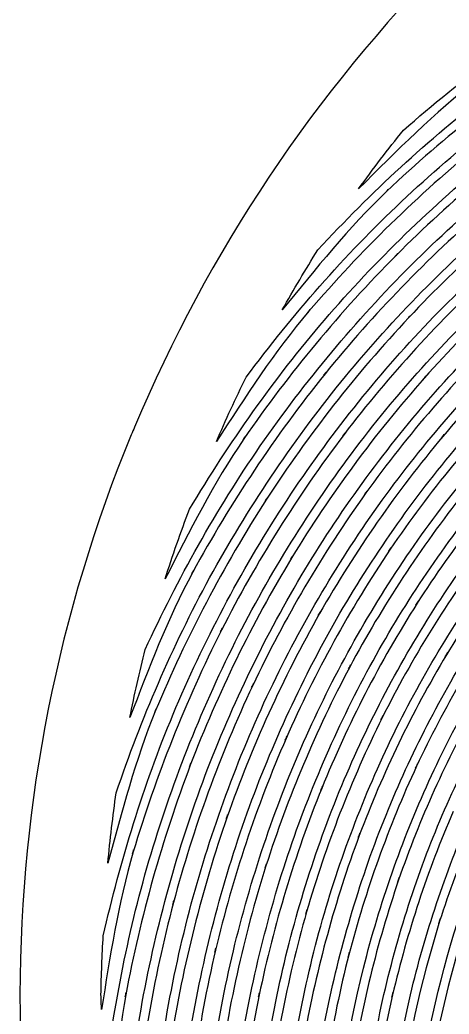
# Model space of a CAD drawing. Extents: x 1 to 1501, y -1248 to 252.
# Drawn here: x 1 to 220, y -508 to -1 of the extents above; entities that cross this region are included whole.
import ezdxf

# ---------------------------------------------------------------- set-up
doc = ezdxf.new("R2010")
doc.units = 0
doc.layers.add('Ebene_1', color=7, linetype='CONTINUOUS')

msp = doc.modelspace()

# ---------------------------------------------------------------- linework, layer by layer
at = {"layer": 'Ebene_1', "color": 7}
for p, q in [((188.72662, -87.88619), (187.26475, -89.27438)), ((188.05195, -88.65398), (188.05192, -88.65399)), ((193.54658, -120.41584), (192.08471, -121.88549)), ((192.87961, -121.21849), (192.87958, -121.21854)), ((148.96526, -148.93603), (147.65461, -150.46384)), ((148.39131, -149.74644), (148.39136, -149.74643)), ((199.93687, -152.08074), (198.475, -153.63955)), ((199.266, -152.93765), (199.26607, -152.93774)), ((157.16262, -180.77542), (155.86361, -182.38853)), ((156.58481, -181.64403), (156.58482, -181.64402)), ((207.83563, -182.83446), (206.37375, -184.47856)), ((207.18025, -183.72246), (207.18033, -183.72246)), ((166.82569, -211.60667), (165.53444, -213.30896)), ((166.25184, -212.52566), (166.2518, -212.52567)), ((115.79975, -213.80531), (114.65973, -215.45718)), ((115.31503, -214.66998), (115.31506, -214.67001)), ((217.18464, -212.59931), (215.72276, -214.34038)), ((216.52936, -213.54158), (216.52934, -213.54161)), ((177.89252, -241.36375), (176.61291, -243.15135)), ((177.33031, -242.32155), (177.33023, -242.32155)), ((127.28145, -244.61323), (126.15694, -246.35429)), ((126.79673, -245.53609), (126.79675, -245.53613)), ((190.30477, -269.98858), (189.0329, -271.86925)), ((189.758, -270.98515), (189.75807, -270.98519)), ((140.11642, -274.26175), (139.00741, -276.08424)), ((139.65501, -275.20794), (139.65502, -275.20795)), ((89.60239, -281.7845), (88.64074, -283.5527)), ((89.203, -282.7112), (89.20299, -282.7112)), ((203.99292, -297.41914), (202.72881, -299.40062)), ((203.45391, -298.46222), (203.45392, -298.46224)), ((154.23499, -302.70107), (153.14537, -304.61267)), ((153.78127, -303.69767), (153.78129, -303.69707)), ((104.2405, -311.21937), (103.30211, -313.06897)), ((103.85661, -312.18097), (103.85661, -312.18137)), ((218.88693, -323.60878), (217.63833, -325.69118)), ((218.35183, -324.71818), (218.35183, -324.71788)), ((169.56713, -329.87118), (168.50078, -331.87208)), ((169.12508, -330.92208), (169.12513, -330.92208)), ((120.10395, -339.36759), (119.19275, -341.29869)), ((119.73955, -340.37169), (119.73945, -340.37189)), ((70.65234, -352.1256), (69.88069, -353.9869)), ((70.34988, -353.0909), (70.34988, -353.0906)), ((186.04714, -355.7236), (185.00018, -357.8214)), ((185.62058, -356.817), (185.62064, -356.817)), ((137.11521, -366.17381), (136.23501, -368.19021)), ((136.76241, -367.23221), (136.76231, -367.23241)), ((88.28399, -379.87752), (87.54724, -381.81242)), ((88.00092, -380.88142), (88.00092, -380.88182)), ((203.60132, -380.21092), (202.57374, -382.40962)), ((203.19414, -381.34712), (203.19412, -381.34712)), ((155.20828, -391.58802), (154.35519, -393.69742)), ((154.87479, -392.68922), (154.87479, -392.68922)), ((107.00523, -406.21063), (106.29953, -408.22703)), ((106.74933, -407.24203), (106.74933, -407.24203)), ((174.2979, -415.58294), (173.4758, -417.77764)), ((173.9877, -416.71134), (173.9877, -416.71134)), ((59.15512, -424.06724), (58.5851, -425.99835)), ((58.95348, -425.07134), (58.95348, -425.07154)), ((126.72692, -431.08575), (126.05993, -433.18355)), ((126.49033, -432.16375), (126.49043, -432.16375)), ((194.31041, -438.10435), (193.52321, -440.39215)), ((194.01951, -439.28705), (194.01961, -439.28705)), ((79.59807, -449.81876), (79.06295, -451.82736)), ((79.42357, -450.83836), (79.42357, -450.83856)), ((147.37546, -454.47576), (146.74726, -456.65887)), ((147.16216, -455.59646), (147.16216, -455.59646)), ((215.17218, -459.12507), (214.41608, -461.51367)), ((214.90858, -460.34657), (214.90848, -460.34657)), ((100.96385, -474.05018), (100.47525, -476.13248)), ((100.81265, -475.12038), (100.81265, -475.12038)), ((168.86922, -476.33798), (168.28372, -478.61418)), ((168.67532, -477.52068), (168.67532, -477.52068)), ((55.24649, -496.81199), (54.87811, -498.78959)), ((55.15342, -497.81259), (55.15339, -497.81249)), ((123.17893, -496.73449), (122.73693, -498.89429)), ((123.05493, -497.84739), (123.05483, -497.84739)), ((191.12685, -496.64919), (190.58395, -499.01059)), ((190.96005, -497.86669), (190.96015, -497.86669))]:
    msp.add_line(p, q, dxfattribs=at)
for points in [[(219.36005, 30.23479), (151.21116, -38.39489), (96.98025, -119.55842), (59.65536, -208.78382)], [(196.45319, -57.62112), (226.19647, -31.63743), (257.8077, -7.85335), (291.51366, 12.74279)], [(283.36481, -13.35382), (249.42554, -35.58148), (217.52845, -60.78137), (188.04842, -88.65399)], [(195.42581, -93.99253), (224.59516, -66.54595), (256.14736, -41.74865), (289.70688, -19.89053)], [(233.919, -32.00922), (212.23022, -48.68907), (192.95658, -68.12946), (173.65652, -87.50233)], [(152.9092, -118.5507), (179.91563, -89.38308), (209.08836, -62.27772), (240.6603, -38.11265)], [(283.03411, -45.69734), (250.80209, -68.14725), (220.62812, -93.42045), (192.87498, -121.21854)], [(200.43651, -126.29437), (227.89224, -98.93767), (257.72811, -74.08134), (289.59133, -52.01404)], [(173.65652, -87.50233), (180.98992, -77.34216), (188.59149, -67.37825), (196.45319, -57.62112)], [(235.31515, -64.90624), (203.88634, -90.55859), (174.79798, -118.94661), (148.39386, -149.74543)], [(156.26613, -154.29879), (182.4023, -123.96012), (211.17867, -96.00625), (242.26455, -70.76251)], [(284.35744, -77.45821), (253.80593, -100.04109), (225.32394, -125.29823), (199.25477, -152.93674)], [(206.98603, -157.7538), (232.76626, -130.57474), (260.91747, -105.7526), (291.10378, -83.56652)], [(188.04842, -88.65399), (168.55517, -107.19495), (151.84394, -128.30024), (134.82773, -149.1144)], [(187.26475, -89.27438), (187.50765, -89.04408), (187.80865, -88.88398), (188.05195, -88.65398)], [(188.05192, -88.65399), (188.29932, -88.41869), (188.47892, -88.12119), (188.72662, -87.88619)], [(116.37614, -183.37245), (140.23021, -151.45445), (166.4831, -121.38979), (195.42581, -93.99253)], [(238.34825, -97.11502), (208.64118, -122.81003), (181.27966, -151.09919), (156.58422, -181.64402)], [(164.60801, -185.90843), (189.05423, -155.83278), (216.13018, -127.9947), (245.51119, -102.71726)], [(287.31717, -108.56962), (258.42429, -131.18777), (231.60932, -156.33724), (207.18563, -183.72246)], [(215.07135, -188.25929), (239.22728, -161.3371), (265.73836, -136.62561), (294.28776, -114.41713)], [(192.87498, -121.21854), (164.30358, -150.01126), (138.34743, -181.28279), (115.31046, -214.67001)], [(134.82773, -149.1144), (140.59866, -138.77708), (146.62771, -128.58598), (152.9092, -118.5507)], [(192.08471, -121.88549), (192.32921, -121.63979), (192.63481, -121.46379), (192.87961, -121.21849)], [(192.87958, -121.21854), (193.12508, -120.97114), (193.30068, -120.66294), (193.54658, -120.41584)], [(123.62036, -218.38092), (146.446, -185.46971), (172.15383, -154.655), (200.43651, -126.29437)], [(242.98221, -128.57058), (214.96259, -154.22142), (189.28344, -182.31567), (166.2475, -212.52568)], [(174.43117, -216.51576), (197.23522, -186.78247), (222.64493, -159.14671), (250.35546, -133.92173)], [(291.84851, -138.93952), (264.57097, -161.5154), (239.36364, -186.47982), (216.52914, -213.54171)], [(148.39386, -149.74543), (130.74767, -170.45165), (116.02751, -193.34539), (101.25721, -216.17355)], [(147.65461, -150.46384), (147.87781, -150.20274), (148.16781, -150.00724), (148.39131, -149.74644)], [(148.39136, -149.74643), (148.60646, -149.49403), (148.74976, -149.18813), (148.96526, -148.93603)], [(87.59304, -250.60035), (107.85298, -216.69514), (130.57151, -184.30447), (156.26613, -154.29879)], [(199.25477, -152.93674), (172.40131, -181.59499), (148.14886, -212.57944), (126.78545, -245.53513)], [(198.475, -153.63955), (198.7169, -153.38225), (199.0237, -153.19465), (199.266, -152.93765)], [(199.26607, -152.93774), (199.51457, -152.67254), (199.68787, -152.34564), (199.93687, -152.08074)], [(135.23021, -248.94847), (156.39638, -216.48136), (180.40944, -185.96241), (206.98603, -157.7538)], [(249.16608, -159.20026), (222.79654, -184.7178), (198.75626, -212.53338), (177.32883, -242.32165)], [(185.63614, -246.03246), (206.85219, -216.71912), (230.64389, -189.36152), (256.72501, -164.27988)], [(156.58422, -181.64402), (131.17589, -213.27332), (108.62517, -247.09201), (89.20239, -282.7112)], [(155.86361, -182.38853), (156.08081, -182.11893), (156.36721, -181.91323), (156.58481, -181.64403)], [(156.58482, -181.64402), (156.80302, -181.37242), (156.94392, -181.04672), (157.16262, -180.77542)], [(97.84659, -285.5215), (117.10577, -250.40376), (139.44578, -217.07056), (164.60801, -185.90843)], [(101.25721, -216.17355), (106.01739, -205.11319), (111.05867, -194.17594), (116.37614, -183.37245)], [(207.18563, -183.72246), (182.00727, -212.15393), (159.40723, -242.76823), (139.66032, -275.20795)], [(206.37375, -184.47856), (206.61905, -184.20256), (206.93455, -183.99796), (207.18025, -183.72246)], [(207.18033, -183.72246), (207.42473, -183.44646), (207.59083, -183.10996), (207.83563, -182.83446)], [(148.18973, -278.34885), (167.76279, -246.39079), (190.14528, -216.24409), (215.07135, -188.25929)], [(256.86092, -188.92615), (232.09437, -214.22967), (209.63719, -241.68649), (189.75827, -270.98509)], [(198.19588, -274.38976), (217.87883, -245.57874), (240.09888, -218.58819), (264.58891, -193.73454)], [(59.65536, -208.78382), (59.08817, -210.07478), (58.52461, -211.36735), (57.96471, -212.66149)], [(166.2475, -212.52568), (142.53853, -243.83033), (121.65315, -277.1787), (103.85231, -312.18137)], [(165.53444, -213.30896), (165.74914, -213.02646), (166.03674, -212.80776), (166.25184, -212.52566)], [(166.2518, -212.52567), (166.47029, -212.23717), (166.60669, -211.89477), (166.82569, -211.60667)], [(57.96471, -212.66149), (20.67684, -303.04309), (1.42111, -399.84359), (1.2813, -497.61479)], [(115.31046, -214.67001), (99.83487, -237.23947), (87.69356, -261.7876), (75.14192, -286.08477)], [(112.60212, -314.70957), (130.25798, -280.20691), (150.94909, -247.34956), (174.43117, -216.51576)], [(114.65973, -215.45718), (114.85363, -215.17528), (115.12073, -214.95158), (115.31503, -214.66998)], [(115.31506, -214.67001), (115.50225, -214.39701), (115.61215, -214.07811), (115.79975, -213.80531)], [(216.52914, -213.54171), (192.97557, -241.67032), (171.97471, -271.8395), (153.78109, -303.69717)], [(215.72276, -214.34038), (215.96676, -214.05008), (216.28476, -213.83138), (216.52936, -213.54158)], [(216.52934, -213.54161), (216.77544, -213.24771), (216.93804, -212.89281), (217.18464, -212.59931)], [(65.01752, -321.99958), (81.68892, -285.91161), (101.05963, -251.11968), (123.62036, -218.38092)], [(162.44027, -306.50827), (180.47128, -275.15098), (201.26742, -245.4661), (224.57565, -217.80305)], [(265.99251, -217.68293), (242.77916, -242.69265), (221.84731, -269.722), (203.45385, -298.46224)], [(211.99248, -301.59537), (230.20495, -273.3476), (250.91255, -246.7959), (273.86418, -222.24306)], [(177.32883, -242.32165), (155.25977, -273.23204), (135.98658, -306.04357), (119.73805, -340.37199)], [(227.28209, -242.30218), (205.29739, -270.05174), (185.83183, -299.70882), (169.12517, -330.92208)], [(176.61291, -243.15135), (176.82631, -242.85355), (177.11631, -242.61895), (177.33031, -242.32155)], [(177.33023, -242.32155), (177.54573, -242.01965), (177.67642, -241.66535), (177.89252, -241.36375)], [(126.78545, -245.53513), (104.82345, -279.64509), (85.93138, -315.63707), (70.33858, -353.0896)], [(126.15694, -246.35429), (126.34524, -246.06289), (126.60804, -245.82719), (126.79673, -245.53609)], [(126.79675, -245.53613), (126.98525, -245.24343), (127.09255, -244.90573), (127.28145, -244.61323)], [(128.56496, -342.57449), (144.68267, -308.76137), (163.78443, -276.45366), (185.63614, -246.03246)], [(177.86534, -333.44649), (194.43138, -302.72747), (213.712, -273.55679), (235.47551, -246.27288)], [(276.48937, -245.42766), (254.77923, -270.0663), (235.32216, -296.60026), (218.35184, -324.71798)], [(75.14192, -286.08477), (78.97771, -274.14858), (83.12954, -262.31628), (87.59304, -250.60035)], [(79.24477, -354.9907), (94.72829, -318.05328), (113.46408, -282.56795), (135.23021, -248.94847)], [(189.75827, -270.98509), (169.26804, -301.43087), (151.52923, -333.63729), (136.76251, -367.23231)], [(239.35704, -269.96535), (218.89166, -297.25781), (200.90529, -326.32048), (185.62063, -356.817)], [(189.0329, -271.86925), (189.2467, -271.55275), (189.5436, -271.30125), (189.758, -270.98515)], [(189.75807, -270.98519), (189.97007, -270.67019), (190.09227, -270.30318), (190.30477, -269.98858)], [(139.66032, -275.20795), (119.34357, -308.83327), (102.0553, -344.19459), (88.00622, -380.88182)], [(96.96991, -382.45222), (110.9214, -346.29979), (128.06221, -311.46387), (148.18973, -278.34885)], [(139.00741, -276.08424), (139.19611, -275.77304), (139.46571, -275.51874), (139.65501, -275.20794)], [(139.65502, -275.20795), (139.83682, -274.90705), (139.93412, -274.56245), (140.11642, -274.26175)], [(145.66929, -369.11701), (160.32565, -336.04059), (177.90392, -304.33997), (198.19588, -274.38976)], [(194.44617, -359.0274), (209.60306, -329.03938), (227.4213, -300.47376), (247.67459, -273.66474)], [(89.20239, -282.7112), (76.39196, -306.36747), (66.88135, -331.54538), (57.2661, -356.6542)], [(88.64074, -283.5527), (88.80212, -283.2557), (89.04118, -283.008), (89.203, -282.7112)], [(89.20299, -282.7112), (89.36349, -282.4148), (89.44149, -282.0806), (89.60239, -281.7845)], [(50.28728, -394.93723), (63.10993, -357.2165), (78.78884, -320.51738), (97.84659, -285.5215)], [(203.45385, -298.46224), (184.48632, -328.36308), (168.22891, -359.8945), (154.87472, -392.68922)], [(202.72881, -299.40062), (202.94161, -299.06652), (203.24041, -298.79592), (203.45391, -298.46222)], [(252.70777, -296.45003), (233.69978, -323.21528), (217.12842, -351.6239), (203.19412, -381.34742)], [(203.45392, -298.46224), (203.66402, -298.13104), (203.78222, -297.74984), (203.99292, -297.41914)], [(153.78109, -303.69717), (135.06063, -336.74909), (119.32203, -371.39651), (106.74913, -407.24213)], [(153.14537, -304.61267), (153.32937, -304.28867), (153.59667, -304.02067), (153.78127, -303.69767)], [(153.78129, -303.69707), (153.96149, -303.37907), (154.05419, -303.01807), (154.23499, -302.70107)], [(163.83989, -394.26353), (177.0979, -361.9992), (193.21388, -330.98808), (211.99248, -301.59537)], [(212.08953, -383.25482), (225.91299, -354.0449), (242.32981, -326.14088), (261.14175, -299.86587)], [(115.7573, -408.51383), (128.25628, -373.19141), (143.88115, -339.05629), (162.44027, -306.50827)], [(103.85231, -312.18137), (85.57124, -348.4069), (70.54342, -386.18682), (58.94918, -425.07154)], [(103.30211, -313.06897), (103.46011, -312.75697), (103.69811, -312.49297), (103.85661, -312.18097)], [(103.85661, -312.18137), (104.01241, -311.87237), (104.0842, -311.52837), (104.2405, -311.21937)], [(68.0092, -426.02155), (79.54582, -387.66742), (94.46991, -350.4199), (112.60212, -314.70957)], [(57.2661, -356.6542), (59.56006, -345.03973), (62.14468, -333.48457), (65.01752, -321.99958)], [(218.35183, -324.71788), (218.56283, -324.36488), (218.67513, -323.96188), (218.88693, -323.60878)], [(218.35184, -324.71798), (200.85177, -354.0001), (186.00101, -384.78402), (173.98771, -416.71144)], [(182.99547, -417.99514), (194.93666, -386.58102), (209.67002, -356.305), (227.01449, -327.51778)], [(217.63833, -325.69118), (217.84583, -325.34518), (218.14353, -325.06318), (218.35183, -324.71818)], [(169.12517, -330.92208), (151.93244, -363.33531), (137.66376, -397.21583), (126.49047, -432.16375)], [(135.54085, -433.11765), (146.6561, -398.69983), (160.82229, -365.34561), (177.86534, -333.44649)], [(168.50078, -331.87208), (168.67928, -331.53708), (168.94588, -331.25708), (169.12508, -330.92208)], [(169.12513, -330.92208), (169.30353, -330.58608), (169.38813, -330.20708), (169.56713, -329.87118)], [(119.73805, -340.37199), (103.05252, -375.92781), (89.55788, -412.89324), (79.42217, -450.83866)], [(88.49338, -451.49776), (98.59122, -414.07054), (112.00349, -377.62261), (128.56496, -342.57449)], [(119.19275, -341.29869), (119.34595, -340.97369), (119.58575, -340.69669), (119.73955, -340.37169)], [(119.73945, -340.37189), (119.89105, -340.04889), (119.95185, -339.68989), (120.10395, -339.36759)], [(70.33858, -353.0896), (59.9565, -378.23321), (53.2676, -404.62303), (46.04125, -430.82885)], [(69.88069, -353.9869), (70.01004, -353.6749), (70.22008, -353.4029), (70.34988, -353.0909)], [(70.34988, -353.0906), (70.47885, -352.7786), (70.52291, -352.4376), (70.65234, -352.1256)], [(234.39762, -349.6627), (218.28856, -378.27201), (204.77207, -408.26303), (194.01971, -439.28695)], [(203.07789, -440.22509), (213.77502, -409.72868), (227.19066, -380.25566), (243.15723, -352.15574)], [(43.70228, -467.77997), (52.49147, -429.27905), (64.08451, -391.46222), (79.24477, -354.9907)], [(185.62063, -356.817), (169.88527, -388.53322), (157.01523, -421.59124), (147.16215, -455.59646)], [(156.23584, -456.24407), (166.05085, -422.76304), (178.83797, -390.23172), (194.44617, -359.0274)], [(185.00018, -357.8214), (185.17608, -357.4684), (185.44388, -357.1694), (185.62058, -356.817)], [(185.62064, -356.817), (185.79484, -356.466), (185.87224, -356.074), (186.04714, -355.7236)], [(136.76251, -367.23231), (121.60162, -402.05783), (109.56888, -438.16065), (100.81285, -475.12028)], [(109.91352, -475.41508), (118.64971, -438.99145), (130.61895, -403.41883), (145.66929, -369.11701)], [(136.23501, -368.19021), (136.38141, -367.85521), (136.61541, -367.56621), (136.76241, -367.23221)], [(136.76231, -367.23241), (136.91111, -366.89041), (136.96581, -366.51541), (137.11521, -366.17381)], [(251.51345, -373.26951), (236.72986, -401.14283), (224.47623, -430.28255), (214.90848, -460.34617)], [(88.00622, -380.88182), (73.61639, -418.81074), (62.62407, -457.93917), (55.15869, -497.81249)], [(64.25034, -497.82409), (71.71615, -458.47157), (82.66783, -419.86384), (96.96991, -382.45222)], [(87.54724, -381.81242), (87.67039, -381.48942), (87.87726, -381.20442), (88.00092, -380.88142)], [(88.00092, -380.88182), (88.12454, -380.55582), (88.15986, -380.20282), (88.28399, -379.87752)], [(203.19412, -381.34742), (188.84281, -412.31194), (177.28721, -444.49486), (168.67532, -477.52098)], [(177.77237, -477.81918), (186.36301, -445.33466), (197.85349, -413.68914), (212.08953, -383.25482)], [(202.57374, -382.40962), (202.74734, -382.03662), (203.01974, -381.71962), (203.19414, -381.34712)], [(203.19412, -381.34712), (203.36362, -380.98112), (203.43102, -380.57612), (203.60132, -380.21092)], [(154.87472, -392.68922), (141.16359, -426.72815), (130.51223, -461.91657), (123.05476, -497.84739)], [(132.15566, -497.82799), (139.61404, -462.43157), (150.22049, -427.77535), (163.83989, -394.26353)], [(154.35519, -393.69742), (154.49739, -393.34642), (154.73189, -393.04042), (154.87479, -392.68922)], [(154.87479, -392.68922), (155.01838, -392.33222), (155.06398, -391.94422), (155.20828, -391.58802)], [(46.04125, -430.82885), (47.15126, -418.83083), (48.56706, -406.86306), (50.28728, -394.93723)], [(221.75263, -404.49637), (208.72023, -434.63819), (198.41087, -465.88371), (190.96025, -497.86643)], [(106.74913, -407.24213), (93.86878, -444.35266), (84.31161, -482.53248), (78.19803, -521.33831)], [(87.29151, -521.02401), (93.42308, -482.74838), (102.9512, -445.09816), (115.7573, -408.51383)], [(106.29953, -408.22703), (106.41863, -407.88503), (106.62963, -407.58303), (106.74933, -407.24203)], [(106.74933, -407.24203), (106.86573, -406.90703), (106.88833, -406.54603), (107.00523, -406.21063)], [(200.06486, -497.84309), (207.51324, -466.40177), (217.77315, -435.69265), (230.70988, -406.08613)], [(173.98771, -416.71144), (161.65291, -449.89996), (152.30494, -484.12168), (146.06091, -518.97291)], [(155.15785, -518.64351), (161.41915, -484.33088), (170.7376, -450.65066), (182.99547, -417.99514)], [(173.4758, -417.77764), (173.6142, -417.40764), (173.8485, -417.08064), (173.9877, -416.71134)], [(173.9877, -416.71134), (174.1239, -416.34534), (174.161, -415.94934), (174.2979, -415.58294)], [(58.94918, -425.07154), (51.21046, -451.30446), (47.07446, -478.35488), (42.82205, -505.3584)], [(58.5851, -425.99835), (58.6798, -425.67935), (58.8583, -425.39035), (58.95348, -425.07134)], [(58.95348, -425.07154), (59.05028, -424.74354), (59.05784, -424.39554), (59.15512, -424.06724)], [(44.2974, -542.68852), (48.99678, -503.2102), (56.66923, -464.13317), (68.0092, -426.02155)], [(241.23769, -426.19505), (229.4483, -455.45926), (220.30677, -485.71838), (213.93519, -516.6181)], [(126.49047, -432.16375), (115.05171, -468.38457), (106.85595, -505.5485), (102.01089, -543.21982)], [(111.08841, -542.58382), (115.969, -505.44), (124.15716, -468.81217), (135.54085, -433.11765)], [(126.05993, -433.18355), (126.17193, -432.83155), (126.37773, -432.51555), (126.49033, -432.16375)], [(126.49043, -432.16375), (126.60143, -431.81175), (126.61533, -431.43675), (126.72692, -431.08575)], [(194.01971, -439.28695), (182.98657, -471.57428), (174.86585, -504.7789), (169.75341, -538.51222)], [(178.83485, -537.87216), (183.98384, -504.66324), (192.09737, -471.98492), (203.07789, -440.22509)], [(193.52321, -440.39215), (193.65491, -440.00915), (193.88701, -439.66915), (194.01951, -439.28705)], [(194.01961, -439.28705), (194.15121, -438.90205), (194.17801, -438.48905), (194.31041, -438.10435)], [(79.42357, -450.83856), (79.51167, -450.50456), (79.50937, -450.15256), (79.59807, -449.81876)], [(79.42217, -450.83866), (69.0727, -490.06959), (62.2278, -530.13991), (58.97147, -570.58454)], [(68.01941, -569.62274), (71.32949, -529.71971), (78.18469, -490.18879), (88.49338, -451.49776)], [(79.06295, -451.82736), (79.15315, -451.48736), (79.33286, -451.17836), (79.42357, -450.83836)], [(147.16216, -455.59646), (147.26676, -455.23046), (147.27006, -454.84146), (147.37546, -454.47576)], [(147.16215, -455.59646), (137.08389, -490.87639), (130.16794, -526.98661), (126.50594, -563.49603)], [(135.55249, -562.57323), (139.26768, -526.58351), (146.19285, -491.00309), (156.23584, -456.24407)], [(146.74726, -456.65887), (146.85256, -456.29287), (147.05616, -455.96286), (147.16216, -455.59646)], [(214.90848, -460.34617), (205.09898, -491.67649), (198.11462, -523.82221), (194.04676, -556.39953)], [(214.41608, -461.51367), (214.54348, -461.10967), (214.78018, -460.74967), (214.90858, -460.34657)], [(214.90848, -460.34657), (215.03318, -459.94857), (215.04658, -459.52357), (215.17218, -459.12507)], [(203.0933, -555.47993), (207.21435, -523.42241), (214.21108, -491.79889), (223.98605, -460.98927)], [(42.52347, -497.75819), (42.70484, -487.75825), (43.09786, -477.76327), (43.70228, -467.77997)], [(100.81285, -475.12028), (91.88415, -513.3735), (86.3717, -552.34193), (84.34838, -591.57015)], [(93.35986, -590.27905), (95.45794, -551.57333), (101.00062, -513.1365), (109.91352, -475.41508)], [(100.47525, -476.13248), (100.55725, -475.78548), (100.73045, -475.46748), (100.81265, -475.12038)], [(100.81265, -475.12038), (100.89465, -474.76838), (100.88165, -474.40138), (100.96385, -474.05018)], [(168.67532, -477.52098), (159.88058, -511.8142), (154.15998, -546.81932), (151.59429, -582.12845)], [(160.60605, -580.84845), (163.24533, -546.06062), (168.9925, -511.5846), (177.77237, -477.81918)], [(168.28372, -478.61418), (168.38072, -478.23818), (168.57742, -477.89618), (168.67532, -477.52068)], [(168.67532, -477.52068), (168.77432, -477.13268), (168.76932, -476.72568), (168.86922, -476.33798)], [(236.54574, -479.90578), (227.88008, -510.243), (221.9548, -541.29182), (218.84817, -572.69024)], [(1.2813, -497.61479), (1.27226, -497.66279), (1.26322, -497.71079), (1.25419, -497.75879)], [(1.25419, -497.75879), (1.26322, -497.80646), (1.27226, -497.85412), (1.2813, -497.90179)], [(1.2813, -497.90179), (1.42088, -595.67014), (20.67527, -692.46792), (57.96083, -782.8474)], [(42.82205, -505.3584), (42.70893, -502.82555), (42.60941, -500.29211), (42.52347, -497.75819)], [(55.15869, -497.81249), (50.28392, -524.27371), (49.2114, -551.17913), (47.63606, -578.02174)], [(52.83456, -616.58887), (53.37174, -576.74764), (56.93953, -536.99682), (64.25034, -497.82409)], [(54.87811, -498.78959), (54.94001, -498.45659), (55.09102, -498.14559), (55.15342, -497.81259)], [(55.15339, -497.81249), (55.21419, -497.48249), (55.18519, -497.14149), (55.24649, -496.81199)], [(123.05476, -497.84739), (115.46637, -535.06132), (111.20099, -572.87384), (110.32057, -610.84217)], [(119.28187, -609.25626), (120.25397, -571.80514), (124.5642, -534.51542), (132.15566, -497.82799)], [(122.73693, -498.89429), (122.81093, -498.53629), (122.98063, -498.20529), (123.05493, -497.84739)], [(123.05483, -497.84739), (123.12983, -497.48039), (123.10383, -497.10039), (123.17893, -496.73449)], [(190.96025, -497.86643), (183.36563, -531.11905), (178.75767, -564.98018), (177.19849, -599.0538)], [(186.1635, -597.48716), (187.81255, -563.92453), (192.46564, -530.57551), (200.06486, -497.84309)], [(190.58395, -499.01059), (190.67395, -498.61859), (190.86885, -498.25859), (190.96005, -497.86669)], [(190.96015, -497.86669), (191.05115, -497.46669), (191.03415, -497.04869), (191.12685, -496.64919)]]:
    msp.add_open_spline(points, degree=3, dxfattribs=at)

doc.saveas('drawing.dxf')
